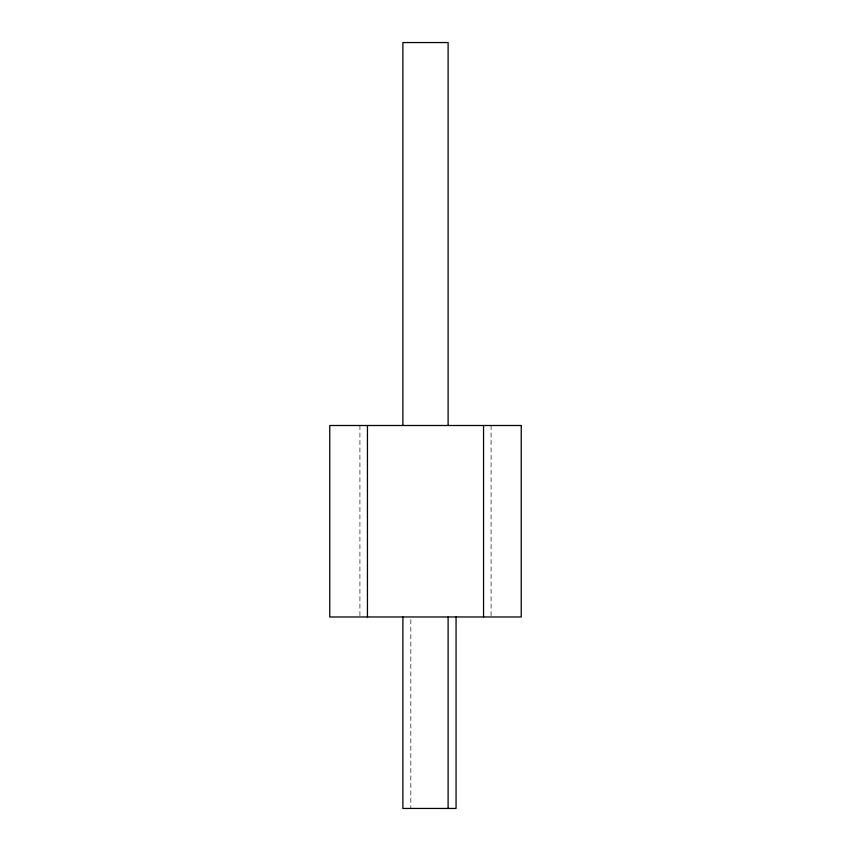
<?xml version="1.0" encoding="UTF-8"?>
<svg xmlns="http://www.w3.org/2000/svg" width="851" height="851" viewBox="0 0 851 851"><rect width="100%" height="100%" fill="white"/><g stroke="black" fill="none" stroke-linecap="round" stroke-linejoin="round"><path stroke-width="0.64" stroke-dasharray="4.25 3.19" d="M491.08 425.5L491.08 615.645M410.831 619.634L410.831 808.45M359.92 425.5L359.92 615.645"/><path stroke-width="1.28" d="M483.549 425.5L483.549 616.975M456.062 616.975L456.062 808.45L402.885 808.45L402.885 616.975M448.115 425.5L448.115 42.55L402.885 42.55L402.885 425.5M448.115 616.975L448.115 808.45M367.451 425.5L367.451 616.975M521.237 425.5L329.762 425.5L329.762 616.975L521.237 616.975L521.237 425.5"/></g></svg>
